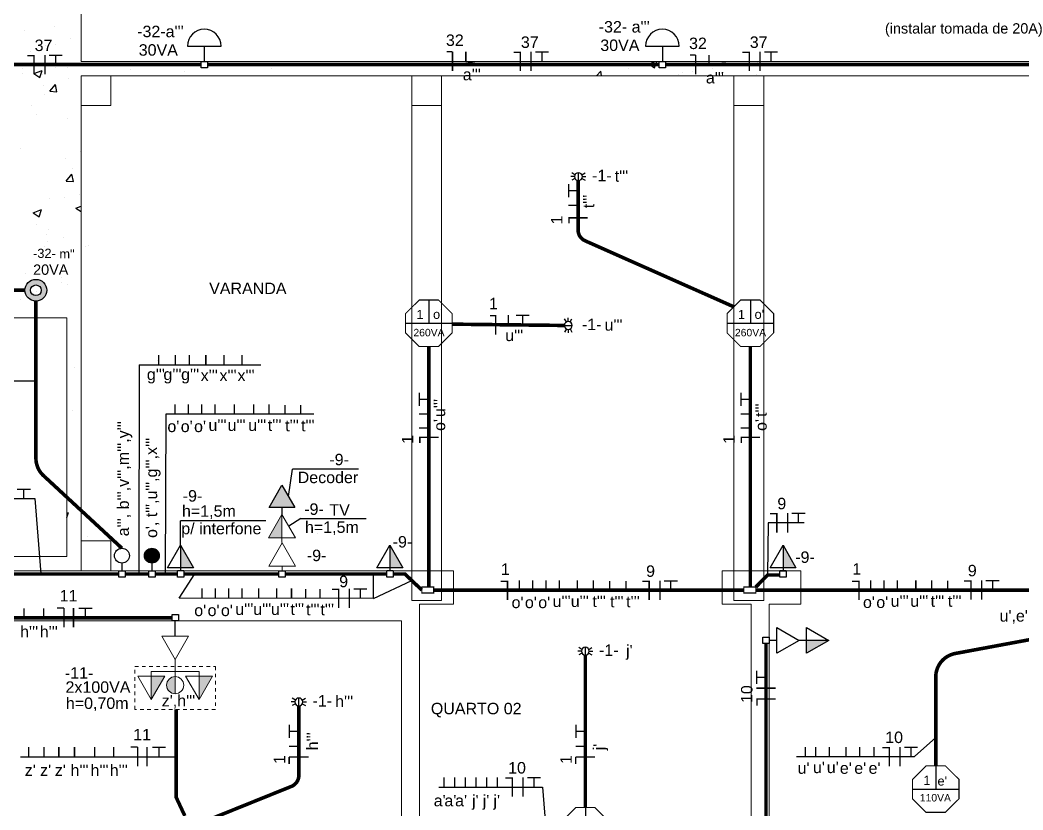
# Model space of a CAD drawing. Header units: millimetres. Extents: x 6597 to 20911, y -10306 to -132.
# Drawn here: x 12684 to 13524, y -5554 to -4892 of the extents above; entities that cross this region are included whole.
import ezdxf
from ezdxf.enums import TextEntityAlignment as Align

# ---------------------------------------------------------------- set-up
doc = ezdxf.new("R2010")
doc.units = ezdxf.units.MM
doc.header["$LTSCALE"] = 25
doc.header["$MEASUREMENT"] = 0
for name, pattern in [('CACHE', [0.24, 0.12, -0.12]), ('DASHDOT2', [12.7, 6.35, -3.175, 0, -3.175]), ('Dashed', [0.75, 0.5, -0.25])]:
    doc.linetypes.add(name, pattern=pattern)
for name, color, linetype in [('CIRCUITOS', 7, 'Continuous'), ('Iluminação1', 1, 'Continuous'), ('LUMINÁRIAS', 1, 'Continuous'), ('MAAI - ELÉTRICA', 3, 'Continuous'), ('MAAI - VEGETAÇÃO', 106, 'Continuous')]:
    doc.layers.add(name, color=color, linetype=linetype)
for name, color, linetype, lineweight in [('EL-Condutos', 5, 'Continuous', 30), ('MAAI - ALVENARIA', 7, 'Continuous', 0), ('P-SIMBOL', 1, 'Continuous', 30), ('TEXTO', 7, 'Continuous', 30), ('TOMADAS', 1, 'Continuous', 20)]:
    doc.layers.add(name, color=color, linetype=linetype, lineweight=lineweight)
doc.styles.add('Arial', font='arial.ttf')

# ---------------------------------------------------------------- blocks, each defined once
blk = doc.blocks.new('INT. INTERMEDIARIO')
h = blk.add_hatch(color=256)
h.dxf.hatch_style = 1
h.paths.add_polyline_path([(0, 5.5, 0.414214), (9, 14.5, 0.414214), (0, 23.5)])
for p, q in [((0, 5.5), (0, 23.5)), ((0, 0), (0, 5.5))]:
    blk.add_line(p, q)
blk.add_circle((0, 14.5), 9)
blk = doc.blocks.new('*U18')
h = blk.add_hatch(color=256)
h.dxf.hatch_style = 1
h.paths.add_polyline_path([(-4, 11.26), (-23.5, 0), (-4, 0)])
for q in [(0, 0), (-23.5, 0)]:
    blk.add_line((-4, 0), q)
blk.add_lwpolyline([(-23.5, 0), (-4, -11.26), (-4, 11.26)], close=True)
blk = doc.blocks.new('*U16')
blk.add_line((4, 0), (0, 0))
blk.add_lwpolyline([(23.5, 0), (4, 11.26), (4, -11.26)], close=True)
blk = doc.blocks.new('Arandela 32W')
at = {"layer": 'LUMINÁRIAS', "color": 1}
for p, q in [((18.1535, 14.125), (18.1535, -14.125)), ((0, -2.6515), (0, 2.6515)), ((0, 2.6515), (5.304, 2.6515)), ((5.304, 2.6515), (5.304, -2.6515)), ((18.1535, 0), (5.304, 0)), ((5.304, -2.6515), (0, -2.6515))]:
    blk.add_line(p, q, dxfattribs=at)
blk.add_arc((18.1535, 0), 14.125, 270, 90, dxfattribs=at)

msp = doc.modelspace()

# ---------------------------------------------------------------- hatches: boundary and pattern name
at = {"layer": 'P-SIMBOL'}
h = msp.add_hatch(color=256, dxfattribs=at)
h.dxf.hatch_style = 1
h.paths.add_polyline_path([(12688.44, -5118.23, 1), (12706.72, -5118.23, 1)])
h.paths.add_polyline_path([(12702.04, -5118.23, -1), (12693.12, -5118.23, -1)], flags=16)
at = {"layer": 'P-SIMBOL', "linetype": 'Continuous'}
for points in [[(12914.52, -5300.44), (12903.7, -5281.69), (12892.87, -5300.44)], [(12788.45, -5340.72), (12794.7, -5340.72), (12794.7, -5334.47), (12793.73, -5334.52), (12792.04, -5335.07), (12790.99, -5335.67), (12790.19, -5336.37), (12789.39, -5337.42), (12788.77, -5338.72), (12788.49, -5340.02), (12788.5, -5340.72)], [(12800.95, -5340.72), (12794.7, -5340.72), (12794.7, -5334.47), (12795.67, -5334.52), (12797.36, -5335.07), (12798.41, -5335.67), (12799.21, -5336.37), (12800.01, -5337.42), (12800.63, -5338.72), (12800.91, -5340.02), (12800.9, -5340.72)], [(12818.74, -5350.78), (12818.74, -5332.03), (12829.57, -5350.78)], [(12994.08, -5350.78), (12994.08, -5332.03), (13004.9, -5350.78)], [(13323.43, -5350.78), (13323.43, -5332.03), (13334.25, -5350.78)], [(12788.45, -5340.72), (12794.7, -5340.72), (12794.7, -5346.97), (12793.73, -5346.92), (12792.04, -5346.37), (12790.99, -5345.78), (12790.19, -5345.07), (12789.39, -5344.03), (12788.77, -5342.73), (12788.49, -5341.42), (12788.5, -5340.72)], [(12800.95, -5340.72), (12794.7, -5340.72), (12794.7, -5346.97), (12795.67, -5346.92), (12797.36, -5346.37), (12798.41, -5345.78), (12799.21, -5345.07), (12800.01, -5344.03), (12800.63, -5342.73), (12800.91, -5341.42), (12800.9, -5340.72)], [(13343.18, -5411.73), (13361.93, -5411.73), (13343.18, -5422.56)]]:
    msp.add_hatch(color=256, dxfattribs=at).paths.add_polyline_path(points)

# ---------------------------------------------------------------- linework, layer by layer
at = {"layer": 'CIRCUITOS'}
for p, q in [((12784, -5180.6), (12783.88, -5356.05)), ((12784, -5180.6), (12886.13, -5180.6)), ((12535.53, -5194.03), (12697.58, -5194.03)), ((12806.3, -5221.99), (12805.77, -5356.05)), ((12930.52, -5221.99), (12806.3, -5221.99)), ((12565.57, -5292.82), (12696.79, -5292.82)), ((12696.79, -5292.82), (12701.81, -5356.05)), ((12919.37, -5309.56), (12909.33, -5315.87)), ((12919.37, -5309.56), (12974.37, -5309.56)), ((12817.62, -5376.23), (12830.78, -5356.05)), ((12980.33, -5376.51), (12980.33, -5356.05)), ((12980.33, -5376.51), (13012.36, -5361.44)), ((12980.33, -5376.51), (12817.62, -5376.23)), ((13433.5, -5509.16), (13451.37, -5493.28)), ((12684.57, -5509.23), (12814.99, -5509.23)), ((13334.63, -5509.16), (13433.5, -5509.16)), ((13035.2, -5534.71), (13121.99, -5534.71)), ((13121.99, -5534.71), (13127.89, -5612.62))]:
    msp.add_line(p, q, dxfattribs=at)
at = {"layer": 'CIRCUITOS', "linetype": 'DASHDOT2'}
for p, q in [((12909.11, -5291.06), (12912.56, -5268.12)), ((12967.95, -5268.12), (12912.56, -5268.12)), ((12818.74, -5332.03), (12818.79, -5311.53)), ((12890.18, -5311.53), (12818.79, -5311.53)), ((13311, -5313.17), (13310.5, -5356.92)), ((13341.02, -5313.17), (13311, -5313.17))]:
    msp.add_line(p, q, dxfattribs=at)
at = {"layer": 'CIRCUITOS'}
for points, const_width in [([(12690.36, -4921.49), (12696.27, -4921.49)], 1.16), ([(12696.1, -4920.92), (12696.1, -4937.18)], 1.16), ([(12705.11, -4920.92), (12705.11, -4937.18)], 1.16), ([(12708.61, -4921.21), (12719.86, -4921.21)], 1.11), ([(12714.23, -4921.21), (12714.23, -4929.05)], 1.11), ([(13041.72, -4918.26), (13046.55, -4918.26)], 1.16), ([(13046.55, -4918.26), (13046.55, -4934.52)], 1.16), ([(13057.73, -4918.27), (13057.73, -4926.4)], 1.16), ([(13097.68, -4918.84), (13103.59, -4918.84)], 1.16), ([(13103.42, -4918.27), (13103.42, -4934.53)], 1.16), ([(13112.43, -4918.27), (13112.43, -4934.53)], 1.16), ([(13115.93, -4918.56), (13127.17, -4918.56)], 1.11), ([(13121.55, -4918.56), (13121.55, -4926.4)], 1.11), ([(13245.39, -4920.91), (13250.22, -4920.91)], 1.16), ([(13250.22, -4920.91), (13250.22, -4937.17)], 1.16), ([(13261.4, -4920.92), (13261.4, -4929.05)], 1.16), ([(13289.42, -4918.84), (13295.33, -4918.84)], 1.16), ([(13295.17, -4918.27), (13295.17, -4934.53)], 1.16), ([(13304.17, -4918.27), (13304.17, -4934.53)], 1.16), ([(13307.67, -4918.56), (13318.92, -4918.56)], 1.11), ([(13313.29, -4918.56), (13313.29, -4926.4)], 1.11), ([(13143.89, -5040.36), (13143.89, -5029.12)], 1.11), ([(13143.89, -5034.74), (13151.73, -5034.74)], 1.11), ([(13143.6, -5046.93), (13151.74, -5046.93)], 1.16), ([(13143.6, -5057.49), (13159.86, -5057.49)], 1.16), ([(13143.6, -5057.49), (13159.86, -5057.49)], 1.16), ([(13144.17, -5062.15), (13144.17, -5057.32)], 1.16), ([(13078.02, -5139.61), (13082.85, -5139.61)], 1.16), ([(13082.68, -5139.03), (13082.68, -5155.3)], 1.16), ([(13082.68, -5139.03), (13082.68, -5155.3)], 1.16), ([(13093.24, -5139.04), (13093.24, -5147.17)], 1.16), ([(13099.81, -5139.32), (13111.05, -5139.32)], 1.11), ([(13105.43, -5139.32), (13105.43, -5147.16)], 1.11), ([(12800.51, -5172.46), (12800.51, -5180.6)], 1.16), ([(12814.36, -5172.46), (12814.36, -5180.6)], 1.16), ([(12826.09, -5172.46), (12826.09, -5180.6)], 1.16), ([(12839.94, -5172.46), (12839.94, -5180.6)], 1.16), ([(12855.13, -5172.46), (12855.13, -5180.6)], 1.16), ([(12870.13, -5172.46), (12870.13, -5180.6)], 1.16), ([(13018.91, -5215.35), (13018.91, -5204.11)], 1.11), ([(13288.23, -5215.35), (13288.23, -5204.11)], 1.11), ([(12814.19, -5213.83), (12814.19, -5221.96)], 1.16), ([(12825.37, -5213.84), (12825.37, -5221.97)], 1.16), ([(12836.54, -5213.85), (12836.54, -5221.98)], 1.16), ([(12847.71, -5213.86), (12847.71, -5221.99)], 1.16), ([(12863.75, -5213.86), (12863.75, -5221.99)], 1.16), ([(12880.03, -5213.86), (12880.03, -5221.99)], 1.16), ([(12892.73, -5213.86), (12892.73, -5221.99)], 1.16), ([(12906.15, -5214.42), (12906.15, -5222.26)], 1.11), ([(12919.4, -5214.42), (12919.4, -5222.26)], 1.11), ([(13018.91, -5209.73), (13026.75, -5209.73)], 1.11), ([(13288.23, -5209.73), (13296.07, -5209.73)], 1.11), ([(13018.63, -5221.92), (13026.76, -5221.92)], 1.16), ([(13287.95, -5221.92), (13296.08, -5221.92)], 1.16), ([(13018.63, -5233.61), (13026.76, -5233.61)], 1.16), ([(13287.95, -5233.61), (13296.08, -5233.61)], 1.16), ([(13018.62, -5241.47), (13034.88, -5241.47)], 1.16), ([(13018.62, -5241.47), (13034.88, -5241.47)], 1.16), ([(13019.19, -5246.13), (13019.19, -5241.3)], 1.16), ([(13287.94, -5241.47), (13304.2, -5241.47)], 1.16), ([(13287.94, -5241.47), (13304.2, -5241.47)], 1.16), ([(13288.51, -5246.13), (13288.51, -5241.3)], 1.16), ([(12681.83, -5284.98), (12693.07, -5284.98)], 1.11), ([(12687.45, -5284.98), (12687.45, -5292.82)], 1.11), ([(13312.52, -5305.61), (13318.43, -5305.61)], 1.16), ([(13318.26, -5305.03), (13318.26, -5321.3)], 1.16), ([(13327.27, -5305.03), (13327.27, -5321.3)], 1.16), ([(13330.77, -5305.33), (13342.02, -5305.33)], 1.11), ([(13336.39, -5305.33), (13336.39, -5313.17)], 1.11), ([(12836.7, -5368.08), (12836.7, -5376.21)], 1.16), ([(12847.87, -5368.09), (12847.87, -5376.22)], 1.16), ([(12859.04, -5368.1), (12859.04, -5376.23)], 1.16), ([(12870.21, -5368.1), (12870.21, -5376.23)], 1.16), ([(12884.29, -5368.1), (12884.29, -5376.23)], 1.16), ([(12899.15, -5368.1), (12899.15, -5376.23)], 1.16), ([(12911.67, -5368.1), (12911.67, -5376.23)], 1.16), ([(12923.57, -5368.67), (12923.57, -5376.51)], 1.11), ([(12935.65, -5368.67), (12935.65, -5376.51)], 1.11), ([(12951.23, -5368.38), (12951.23, -5384.64)], 1.16), ([(12960.23, -5368.38), (12960.23, -5384.64)], 1.16), ([(12963.74, -5368.67), (12974.98, -5368.67)], 1.11), ([(12969.36, -5368.67), (12969.36, -5376.51)], 1.11), ([(13086.87, -5362.28), (13092.78, -5362.28)], 1.16), ([(13092.61, -5361.68), (13092.61, -5377.95)], 1.16), ([(13102.51, -5361.41), (13102.51, -5369.54)], 1.16), ([(13113.68, -5361.42), (13113.68, -5369.55)], 1.16), ([(13124.85, -5361.42), (13124.85, -5369.55)], 1.16), ([(13136.03, -5361.43), (13136.03, -5369.56)], 1.16), ([(13151.24, -5361.43), (13151.24, -5369.56)], 1.16), ([(13164.55, -5361.43), (13164.55, -5369.56)], 1.16), ([(13178.24, -5362), (13178.24, -5369.84)], 1.11), ([(13191.76, -5362), (13191.76, -5369.84)], 1.11), ([(13205.56, -5362.28), (13211.47, -5362.28)], 1.16), ([(13211.31, -5361.71), (13211.31, -5377.97)], 1.16), ([(13220.31, -5361.71), (13220.31, -5377.97)], 1.16), ([(13223.81, -5362), (13235.06, -5362)], 1.11), ([(13229.44, -5362), (13229.44, -5369.84)], 1.11), ([(13381.22, -5362.28), (13387.13, -5362.28)], 1.16), ([(13386.96, -5361.54), (13386.96, -5377.81)], 1.16), ([(13396.86, -5361.27), (13396.86, -5369.4)], 1.16), ([(13408.03, -5361.27), (13408.03, -5369.41)], 1.16), ([(13419.2, -5361.28), (13419.2, -5369.41)], 1.16), ([(13434.67, -5361.28), (13434.67, -5369.41)], 1.16), ([(13447.92, -5361.28), (13447.92, -5369.41)], 1.16), ([(13461.26, -5361.57), (13461.26, -5369.41)], 1.11), ([(13475.06, -5361.85), (13480.97, -5361.85)], 1.16), ([(13480.8, -5361.27), (13480.8, -5377.54)], 1.16), ([(13489.81, -5361.27), (13489.81, -5377.54)], 1.16), ([(13493.31, -5361.57), (13504.55, -5361.57)], 1.11), ([(13498.93, -5361.57), (13498.93, -5369.41)], 1.11), ([(12945.48, -5368.95), (12951.4, -5368.95)], 1.16), ([(12687.65, -5384.94), (12687.65, -5393.07)], 1.16), ([(12704.14, -5384.94), (12704.14, -5393.07)], 1.16), ([(12715.29, -5384.62), (12721.2, -5384.62)], 1.16), ([(12721.2, -5384.62), (12721.2, -5400.88)], 1.16), ([(12729.06, -5384.62), (12729.06, -5400.88)], 1.16), ([(12733.49, -5384.91), (12744.74, -5384.91)], 1.11), ([(12739.11, -5384.91), (12739.11, -5392.75)], 1.11), ([(13301.36, -5448.27), (13301.36, -5437.02)], 1.11), ([(13301.36, -5442.64), (13309.2, -5442.64)], 1.11), ([(13301.07, -5451.77), (13317.34, -5451.77)], 1.16), ([(13301.07, -5460.77), (13317.34, -5460.77)], 1.16), ([(13301.65, -5466.52), (13301.65, -5460.61)], 1.16), ([(12910.01, -5493.62), (12910.01, -5482.37)], 1.11), ([(13150.02, -5493.62), (13150.02, -5482.37)], 1.11), ([(12910.01, -5488), (12917.85, -5488)], 1.11), ([(13150.02, -5488), (13157.86, -5488)], 1.11), ([(12691.56, -5501.1), (12691.56, -5509.23)], 1.16), ([(12704.38, -5501.1), (12704.38, -5509.23)], 1.16), ([(12716.78, -5501.1), (12716.78, -5509.23)], 1.16), ([(12729.93, -5501.1), (12729.93, -5509.23)], 1.16), ([(12746.69, -5501.1), (12746.69, -5509.23)], 1.16), ([(12762.76, -5501.1), (12762.76, -5509.23)], 1.16), ([(12776.83, -5501.1), (12782.74, -5501.1)], 1.16), ([(12782.74, -5501.1), (12782.74, -5517.36)], 1.16), ([(12790.61, -5501.1), (12790.61, -5517.36)], 1.16), ([(12795.04, -5501.39), (12806.28, -5501.39)], 1.11), ([(12800.66, -5501.39), (12800.66, -5509.23)], 1.11), ([(12909.72, -5500.54), (12917.85, -5500.54)], 1.16), ([(13149.72, -5500.54), (13157.86, -5500.54)], 1.16), ([(13342.02, -5501.03), (13342.02, -5509.16)], 1.16), ([(13350.86, -5501.03), (13350.86, -5509.16)], 1.16), ([(13362.2, -5501.03), (13362.2, -5509.16)], 1.16), ([(13376.24, -5501.03), (13376.24, -5509.16)], 1.16), ([(13387.57, -5501.03), (13387.57, -5509.16)], 1.16), ([(13399.54, -5501.03), (13399.54, -5509.16)], 1.16), ([(13406.74, -5501.6), (13412.65, -5501.6)], 1.16), ([(13412.48, -5501.03), (13412.48, -5517.29)], 1.16), ([(13421.48, -5501.03), (13421.48, -5517.29)], 1.16), ([(13424.99, -5501.32), (13436.23, -5501.32)], 1.11), ([(13430.61, -5501.32), (13430.61, -5509.16)], 1.11), ([(12909.72, -5509.5), (12925.98, -5509.5)], 1.16), ([(12909.72, -5515.41), (12909.72, -5509.5)], 1.16), ([(13149.72, -5509.5), (13165.99, -5509.5)], 1.16), ([(13149.72, -5515.41), (13149.72, -5509.5)], 1.16), ([(13039.4, -5526.57), (13039.4, -5534.7)], 1.16), ([(13048.35, -5526.57), (13048.35, -5534.7)], 1.16), ([(13057.31, -5526.57), (13057.31, -5534.71)], 1.16), ([(13066.26, -5526.58), (13066.26, -5534.71)], 1.16), ([(13075.22, -5526.58), (13075.22, -5534.71)], 1.16), ([(13084.17, -5526.58), (13084.17, -5534.71)], 1.16), ([(13090.86, -5527.15), (13096.78, -5527.15)], 1.16), ([(13096.61, -5526.57), (13096.61, -5542.84)], 1.16), ([(13105.61, -5526.57), (13105.61, -5542.84)], 1.16), ([(13109.11, -5526.87), (13120.36, -5526.87)], 1.11), ([(13114.74, -5526.87), (13114.74, -5534.71)], 1.11)]:
    msp.add_lwpolyline(points, dxfattribs=dict(at, const_width=const_width))
at = {"layer": 'EL-Condutos', "linetype": 'Dashed', "const_width": 3}
for points in [[(12545.5, -4929.05), (12835.96, -4929.05)], [(12688.44, -5118.23), (12488.93, -5118.23)]]:
    msp.add_lwpolyline(points, dxfattribs=at)
at = {"layer": 'EL-Condutos', "const_width": 3}
for points in [[(12841.26, -4929.05), (13219.71, -4929.05)], [(13225.01, -4929.05), (13603.46, -4929.05)], [(13046.25, -5146.63), (13140.23, -5147.72)], [(13026.75, -5165.4), (13026.75, -5367.05)], [(13296.07, -5367.05), (13296.07, -5165.4)], [(12766.96, -5356.05), (12602.26, -5356.05)], [(12772.26, -5356.05), (12792.05, -5356.05)], [(12797.36, -5356.05), (12816.09, -5356.05)], [(12821.4, -5356.05), (12901.2, -5356.05)], [(12906.51, -5356.05), (12991.42, -5356.05)], [(12996.73, -5356.05), (13006.7, -5356.05), (13020.86, -5369.55)], [(13300.61, -5367.05), (13310.5, -5356.92), (13320.78, -5356.92)], [(13578.36, -5358.7), (13570.14, -5369.55), (13300.61, -5369.55)], [(13030.86, -5369.55), (13290.61, -5369.55)], [(12566.48, -5392.75), (12811.6, -5392.75)], [(13309.2, -5414.39), (13309.2, -5548.71)], [(13157.86, -5424.09), (13157.86, -5551.9)], [(12814.99, -5469.54), (12814.99, -5543.11), (12822.36, -5558.9)], [(13309.2, -5548.71), (13309.2, -5688.75)]]:
    msp.add_lwpolyline(points, dxfattribs=at)
for points in [[(13151.74, -5026.22), (13151.74, -5067.64, 0.296471), (13157.68, -5076.77), (13282.28, -5132.11)], [(13451.37, -5516.9), (13451.37, -5442.38, -0.361354), (13467.72, -5422.71), (13534.65, -5410.27)], [(12836.15, -5564.61), (12911.6, -5534.14, 0.305765), (12917.85, -5524.86), (12917.85, -5466.59)]]:
    msp.add_lwpolyline(points, format="xyb", dxfattribs=at)
at = {"layer": 'EL-Condutos', "linetype": 'Dashed', "const_width": 3}
msp.add_lwpolyline([(12697.58, -5127.37), (12697.58, -5259.02, 0.223497), (12704.83, -5274.43), (12769.61, -5334.47)], format="xyb", dxfattribs=at)
at = {"layer": 'Iluminação1'}
for p, q in [((13026.75, -5126.4), (13026.75, -5145.9)), ((13296.07, -5126.4), (13296.07, -5145.9)), ((13007.25, -5145.9), (13046.25, -5145.9)), ((13276.57, -5145.9), (13315.57, -5145.9)), ((13451.37, -5516.9), (13451.37, -5536.4)), ((13431.87, -5536.4), (13470.87, -5536.4)), ((13157.86, -5551.9), (13157.86, -5571.4))]:
    msp.add_line(p, q, dxfattribs=at)
at = {"layer": 'Iluminação1', "const_width": 0.91}
for points in [[(13018.67, -5126.4), (13007.25, -5137.82), (13007.25, -5153.98), (13018.67, -5165.4), (13034.83, -5165.4), (13046.25, -5153.98), (13046.25, -5137.82), (13034.83, -5126.4)], [(13287.99, -5126.4), (13276.57, -5137.82), (13276.57, -5153.98), (13287.99, -5165.4), (13304.15, -5165.4), (13315.57, -5153.98), (13315.57, -5137.82), (13304.15, -5126.4)], [(13443.29, -5516.9), (13431.87, -5528.32), (13431.87, -5544.48), (13443.29, -5555.9), (13459.45, -5555.9), (13470.87, -5544.48), (13470.87, -5528.32), (13459.45, -5516.9)], [(13149.78, -5551.9), (13138.36, -5563.32), (13138.36, -5579.48), (13149.78, -5590.9), (13165.93, -5590.9), (13177.36, -5579.48), (13177.36, -5563.32), (13165.93, -5551.9)]]:
    msp.add_lwpolyline(points, close=True, dxfattribs=at)
at = {"layer": 'MAAI - ALVENARIA'}
for p, q in [((12735.36, -4822.4), (12735.36, -4926.4)), ((12735.36, -4926.4), (14357.86, -4926.4)), ((13269.05, -4926.4), (13269.05, -4926.4)), ((13269.05, -4926.4), (13275.03, -4926.93)), ((13275.03, -4926.93), (13274.93, -4926.4)), ((13287.39, -4930.01), (13287.39, -4930.01)), ((13302.14, -4927.29), (13302.14, -4927.29)), ((12735.36, -4938.4), (12735.36, -5353.4)), ((12735.36, -4938.4), (12735.36, -4963.4)), ((13264.26, -4932.28), (13264.26, -4932.28)), ((13307.36, -4938.4), (13282.36, -4938.4)), ((13301.16, -4936.95), (13301.16, -4936.95)), ((12463.86, -5141.4), (12723.36, -5141.4)), ((12723.36, -5141.4), (12723.36, -5341.4)), ((12933.81, -5322.35), (12933.73, -5322.35)), ((12933.81, -5322.35), (12933.81, -5322.35)), ((12933.81, -5322.35), (12933.81, -5322.35)), ((12933.81, -5322.35), (12933.81, -5322.35)), ((12933.81, -5322.35), (12933.81, -5322.35)), ((12723.36, -5341.4), (12463.86, -5341.4)), ((12735.36, -5353.4), (12463.86, -5353.4)), ((13047.36, -5353.4), (12760.36, -5353.4)), ((12769.61, -5353.4), (12769.61, -5353.4)), ((12769.61, -5353.4), (12769.61, -5353.4)), ((12794.71, -5353.4), (12794.71, -5353.4)), ((12794.71, -5353.4), (12794.71, -5353.4)), ((13018.86, -5353.4), (13018.86, -5353.4)), ((13047.36, -5381.4), (13047.36, -5353.4)), ((13338.36, -5353.4), (13272.36, -5353.4)), ((13272.36, -5353.4), (13272.36, -5381.4)), ((13338.36, -5381.4), (13338.36, -5353.4)), ((13018.86, -5761.4), (13018.86, -5381.4)), ((13018.86, -5381.4), (13047.36, -5381.4)), ((13272.36, -5381.4), (13296.86, -5381.4)), ((13296.86, -5381.4), (13296.86, -6001.4)), ((13311.86, -6001.4), (13311.86, -5381.4)), ((13311.86, -5381.4), (13338.36, -5381.4)), ((12478.86, -5395.4), (13003.86, -5395.4)), ((13003.86, -5395.4), (13003.86, -5779.4)), ((13296.86, -5633.4), (13296.86, -5406.4))]:
    msp.add_line(p, q, dxfattribs=at)
at = {"layer": 'MAAI - ALVENARIA', "ltscale": 0.025}
for p, q in [((13575.36, -4938.4), (12735.36, -4938.4)), ((13012.36, -4938.4), (13012.36, -5378.4)), ((13037.36, -5378.4), (13037.36, -4938.4)), ((13282.36, -4938.4), (13282.36, -5378.4)), ((13307.36, -5378.4), (13307.36, -4938.4)), ((13012.36, -5378.4), (13037.36, -5378.4)), ((13282.36, -5378.4), (13307.36, -5378.4))]:
    msp.add_line(p, q, dxfattribs=at)
at = {"layer": 'MAAI - ALVENARIA'}
for points in [[(12760.36, -4963.4), (12760.36, -4938.4), (12735.36, -4938.4), (12735.36, -4963.4)], [(13037.36, -4963.4), (13037.36, -4938.4), (13012.36, -4938.4), (13012.36, -4963.4)], [(13307.36, -4963.4), (13307.36, -4938.4), (13282.36, -4938.4), (13282.36, -4963.4)], [(12760.36, -5353.4), (12760.36, -5328.4), (12735.36, -5328.4), (12735.36, -5353.4)], [(13307.36, -5378.4), (13307.36, -5353.4), (13282.36, -5353.4), (13282.36, -5378.4)]]:
    msp.add_lwpolyline(points, close=True, dxfattribs=at)
at = {"layer": 'MAAI - ELÉTRICA'}
for p, q in [((13152.05, -5026.23), (13152.05, -5019.67)), ((13152.05, -5026.23), (13152.05, -5019.67)), ((13140.23, -5147.72), (13146.8, -5147.72)), ((13140.23, -5147.72), (13146.8, -5147.72)), ((13157.86, -5424.09), (13157.86, -5417.53)), ((13157.86, -5424.09), (13157.86, -5417.53)), ((12917.85, -5466.59), (12917.85, -5460.03)), ((12917.85, -5466.59), (12917.85, -5460.03))]:
    msp.add_line(p, q, dxfattribs=at)
for points in [[(13148.76, -5022.95), (13145.72, -5022.95)], [(13149.15, -5021.4), (13146.51, -5019.88)], [(13154.94, -5021.4), (13157.58, -5019.88)], [(13155.33, -5022.95), (13158.37, -5022.95)], [(13149.15, -5024.5), (13146.51, -5026.02)], [(13154.94, -5024.5), (13157.58, -5026.02)], [(13143.52, -5144.43), (13143.52, -5141.39)], [(13141.96, -5144.82), (13140.44, -5142.19)], [(13145.07, -5144.82), (13146.59, -5142.19)], [(13141.96, -5150.61), (13140.44, -5153.25)], [(13143.52, -5151), (13143.52, -5154.04)], [(13145.07, -5150.61), (13146.59, -5153.25)], [(13154.96, -5419.26), (13152.33, -5417.74)], [(13160.75, -5419.26), (13163.39, -5417.74)], [(13154.57, -5420.81), (13151.53, -5420.81)], [(13154.96, -5422.36), (13152.33, -5423.88)], [(13160.75, -5422.36), (13163.39, -5423.88)], [(13161.14, -5420.81), (13164.19, -5420.81)], [(12914.96, -5461.76), (12912.32, -5460.24)], [(12920.75, -5461.76), (12923.39, -5460.24)], [(12914.57, -5463.31), (12911.53, -5463.31)], [(12914.96, -5464.86), (12912.32, -5466.38)], [(12920.75, -5464.86), (12923.39, -5466.38)], [(12921.14, -5463.31), (12924.18, -5463.31)]]:
    msp.add_lwpolyline(points, dxfattribs=at)
for centre, start, end in [((13152.05, -5022.95), 90, 270), ((13152.05, -5022.95), 270, 90), ((13143.52, -5147.72), 0, 180), ((13143.52, -5147.72), 180, 0), ((13157.86, -5420.81), 90, 270), ((13157.86, -5420.81), 270, 90), ((12917.85, -5463.31), 90, 270), ((12917.85, -5463.31), 270, 90)]:
    msp.add_arc(centre, 3.28, start, end, dxfattribs=at)
at = {"layer": 'MAAI - VEGETAÇÃO', "linetype": 'Continuous', "transparency": 33554559}
for p, q in [((12712.87, -4896.94), (12712.87, -4896.94)), ((12712.87, -4896.94), (12712.87, -4896.94)), ((12687.84, -4900.23), (12687.84, -4900.23)), ((12705.25, -4913.15), (12705.25, -4913.15)), ((12713.96, -4912.14), (12713.96, -4912.14)), ((12726.37, -4907.5), (12726.37, -4907.5)), ((12692.83, -4917.79), (12692.83, -4917.79)), ((12713.92, -4931.22), (12713.92, -4931.22)), ((12724.44, -4931.39), (12724.44, -4931.39)), ((12735.04, -4925.57), (12735.04, -4925.57)), ((12788.42, -4927.83), (12788.42, -4927.83)), ((12841.8, -4930.08), (12841.8, -4930.08)), ((13057.73, -4926.4), (13065.24, -4927.56)), ((13093.29, -4929.45), (13093.29, -4929.45)), ((13141.01, -4930.18), (13141.01, -4930.18)), ((13210.93, -4928.35), (13216.02, -4926.4)), ((13210.93, -4928.35), (13215.9, -4931.71)), ((13215.9, -4931.71), (13217.69, -4926.4)), ((12685.97, -4932.1), (12685.97, -4932.1)), ((12686.57, -4936.38), (12686.57, -4936.38)), ((12695.77, -4936.58), (12702.77, -4933.89)), ((12695.77, -4936.58), (12700.74, -4939.94)), ((12700.74, -4939.94), (12702.77, -4933.89)), ((12703.32, -4937.04), (12703.32, -4937.04)), ((12777.1, -4933.29), (12777.1, -4933.29)), ((12821.82, -4934.49), (12821.82, -4934.49)), ((12895.19, -4932.34), (12895.19, -4932.34)), ((13167.24, -4938.4), (13170.87, -4934.61)), ((13171.3, -4938.4), (13170.86, -4934.62)), ((13194.4, -4932.44), (13194.4, -4932.44)), ((13236.04, -4937.05), (13236.04, -4937.05)), ((13239.23, -4935.57), (13239.23, -4935.57)), ((13247.78, -4934.69), (13247.78, -4934.69)), ((12704.03, -4946.44), (12704.03, -4946.44)), ((12709.12, -4951.42), (12713.94, -4945.68)), ((12709.12, -4951.42), (12713.94, -4945.68)), ((12715.09, -4951.95), (12713.94, -4945.68)), ((12715.09, -4951.95), (12713.94, -4945.68)), ((12725.16, -4940.79), (12725.16, -4940.79)), ((12705.18, -4954.51), (12705.18, -4954.51)), ((12705.18, -4954.51), (12705.18, -4954.51)), ((12709.12, -4951.42), (12715.09, -4951.94)), ((12709.12, -4951.42), (12715.09, -4951.94)), ((12694.06, -4962.97), (12694.06, -4962.97)), ((12694.06, -4962.97), (12694.06, -4962.97)), ((12698.13, -4970.83), (12698.13, -4970.83)), ((12698.13, -4970.83), (12698.13, -4970.83)), ((12723.94, -4974.08), (12723.94, -4974.08)), ((12723.94, -4974.08), (12723.94, -4974.08)), ((12685.06, -4999.52), (12685.06, -4999.52)), ((12685.06, -4999.52), (12685.06, -4999.52)), ((12734.98, -5001.96), (12734.98, -5001.96)), ((12734.98, -5001.96), (12734.98, -5001.96)), ((12722.72, -5007.37), (12722.72, -5007.37)), ((12722.72, -5007.37), (12722.72, -5007.37)), ((12722.99, -5026.64), (12727.81, -5020.9)), ((12722.99, -5026.64), (12727.81, -5020.9)), ((12728.97, -5027.16), (12727.81, -5020.9)), ((12728.97, -5027.16), (12727.81, -5020.9)), ((12727.97, -5016.33), (12727.97, -5016.33)), ((12727.97, -5016.33), (12727.97, -5016.33)), ((12722.99, -5026.64), (12728.97, -5027.16)), ((12722.99, -5026.64), (12728.97, -5027.16)), ((12733.71, -5038.11), (12733.71, -5038.11)), ((12733.71, -5038.11), (12733.71, -5038.11)), ((12708.67, -5041.4), (12708.67, -5041.4)), ((12708.67, -5041.4), (12708.67, -5041.4)), ((12721.51, -5040.66), (12721.51, -5040.66)), ((12721.51, -5040.66), (12721.51, -5040.66)), ((12731.13, -5049.36), (12735.36, -5047.73)), ((12731.13, -5049.36), (12735.36, -5047.73)), ((12695.25, -5053.23), (12702.25, -5050.54)), ((12695.25, -5053.23), (12702.25, -5050.54)), ((12695.25, -5053.23), (12700.22, -5056.59)), ((12695.25, -5053.23), (12700.22, -5056.59)), ((12700.22, -5056.59), (12702.25, -5050.54)), ((12700.22, -5056.59), (12702.25, -5050.54)), ((12731.13, -5049.36), (12735.36, -5052.21)), ((12731.13, -5049.36), (12735.36, -5052.21)), ((12698.14, -5063.05), (12698.14, -5063.05)), ((12698.14, -5063.05), (12698.14, -5063.05)), ((12706.31, -5071.88), (12706.31, -5071.88)), ((12706.31, -5071.88), (12706.31, -5071.88)), ((12708.07, -5067.16), (12708.07, -5067.16)), ((12708.07, -5067.16), (12708.07, -5067.16)), ((12720.29, -5073.95), (12720.29, -5073.95)), ((12720.29, -5073.95), (12720.29, -5073.95)), ((12704.89, -5081.14), (12704.89, -5081.14)), ((12704.89, -5081.14), (12704.89, -5081.14)), ((12707.4, -5077.55), (12707.4, -5077.55)), ((12707.4, -5077.55), (12707.4, -5077.55)), ((12738.93, -5081.54), (12738.93, -5081.54)), ((12738.93, -5081.54), (12738.93, -5081.54)), ((12741.83, -5080.87), (12741.83, -5080.87)), ((12703.96, -5085.86), (12703.96, -5085.86)), ((12688.78, -5103.76), (12688.78, -5103.76)), ((12688.78, -5103.76), (12688.78, -5103.76)), ((12714.26, -5101.1), (12714.26, -5101.1)), ((12719.08, -5107.24), (12719.08, -5107.24)), ((12719.08, -5107.24), (12719.08, -5107.24)), ((12718.97, -5112), (12718.97, -5112)), ((12718.97, -5112), (12718.97, -5112)), ((12724.19, -5113.22), (12724.19, -5113.22)), ((12724.19, -5113.22), (12724.19, -5113.22)), ((12688.6, -5118.26), (12688.6, -5118.26)), ((12688.6, -5118.26), (12688.6, -5118.26)), ((12697.95, -5118.94), (12697.95, -5118.94)), ((12684.76, -5126.15), (12684.76, -5126.15)), ((12684.76, -5126.15), (12684.76, -5126.15)), ((12729.51, -5182.57), (12729.51, -5182.57)), ((12799.05, -5176.84), (12799.05, -5176.84)), ((12807.65, -5180.53), (12807.65, -5180.53)), ((12728.23, -5218.72), (12728.23, -5218.72)), ((12723.7, -5235.87), (12723.7, -5235.87)), ((12723.36, -5305.04), (12724.83, -5304.48)), ((12723.36, -5308.85), (12724.83, -5304.48)), ((12740.81, -5324.55), (12740.81, -5324.55))]:
    msp.add_line(p, q, dxfattribs=at)
at = {"layer": 'P-SIMBOL'}
for p, q in [((12892.87, -5300.44), (12903.7, -5281.69)), ((12903.7, -5281.69), (12914.52, -5300.44)), ((12914.52, -5300.44), (12892.87, -5300.44)), ((12903.7, -5300.44), (12903.7, -5306.12)), ((12807.92, -5350.78), (12818.74, -5332.03)), ((12818.74, -5332.03), (12818.74, -5350.78)), ((12818.74, -5332.03), (12829.57, -5350.78)), ((12983.25, -5350.78), (12994.08, -5332.03)), ((12994.08, -5332.03), (12994.08, -5350.78)), ((12994.08, -5332.03), (13004.9, -5350.78)), ((13312.6, -5350.78), (13323.43, -5332.03)), ((13323.43, -5332.03), (13323.43, -5350.78)), ((13323.43, -5332.03), (13334.25, -5350.78)), ((12788.45, -5340.72), (12800.95, -5340.72)), ((12769.61, -5346.97), (12769.61, -5353.4)), ((12794.7, -5346.97), (12794.7, -5353.4)), ((12829.57, -5350.78), (12807.92, -5350.78)), ((12818.74, -5350.78), (12818.74, -5353.4)), ((13004.9, -5350.78), (12983.25, -5350.78)), ((12994.08, -5350.78), (12994.08, -5353.4)), ((13334.25, -5350.78), (13312.6, -5350.78)), ((13323.43, -5350.78), (13323.43, -5353.4)), ((12766.96, -5353.4), (12772.26, -5353.4)), ((12766.96, -5358.7), (12766.96, -5353.4)), ((12772.26, -5358.7), (12766.96, -5358.7)), ((12772.26, -5353.4), (12772.26, -5358.7)), ((12792.05, -5353.4), (12797.36, -5353.4)), ((12792.05, -5358.7), (12792.05, -5353.4)), ((12797.36, -5358.7), (12792.05, -5358.7)), ((12797.36, -5353.4), (12797.36, -5358.7)), ((12816.09, -5358.7), (12816.09, -5353.4)), ((12821.4, -5353.4), (12816.09, -5353.4)), ((12821.4, -5358.7), (12816.09, -5358.7)), ((12821.4, -5353.4), (12821.4, -5358.7)), ((12901.2, -5353.4), (12906.51, -5353.4)), ((12901.2, -5358.7), (12901.2, -5353.4)), ((12906.51, -5358.7), (12901.2, -5358.7)), ((12906.51, -5353.4), (12906.51, -5358.7)), ((12991.42, -5358.7), (12991.42, -5353.4)), ((12996.73, -5353.4), (12991.42, -5353.4)), ((12996.73, -5358.7), (12991.42, -5358.7)), ((12996.73, -5353.4), (12996.73, -5358.7)), ((13320.78, -5353.4), (13326.08, -5353.4)), ((13320.78, -5358.7), (13320.78, -5353.4)), ((13326.08, -5353.4), (13320.78, -5353.4)), ((13326.08, -5358.7), (13320.78, -5358.7)), ((13326.08, -5353.4), (13326.08, -5358.7)), ((12811.6, -5390.1), (12816.9, -5390.1)), ((12811.6, -5395.4), (12811.6, -5390.1)), ((12816.9, -5390.1), (12816.9, -5395.4)), ((12816.9, -5395.4), (12811.6, -5395.4)), ((12814.25, -5408.2), (12814.25, -5395.4)), ((13318.24, -5400.91), (13336.99, -5411.73)), ((13318.24, -5422.56), (13318.24, -5400.91)), ((13343.18, -5422.56), (13343.18, -5400.91)), ((13343.18, -5400.91), (13361.93, -5411.73)), ((13306.55, -5414.39), (13306.55, -5409.08)), ((13306.55, -5409.08), (13311.86, -5409.08)), ((13311.86, -5409.08), (13311.86, -5414.39)), ((13311.86, -5414.39), (13306.55, -5414.39)), ((13318.24, -5411.73), (13311.86, -5411.73)), ((13336.99, -5411.73), (13318.24, -5422.56)), ((13349.79, -5411.73), (13336.99, -5411.73)), ((13361.93, -5411.73), (13343.18, -5411.73)), ((13361.93, -5411.73), (13343.18, -5422.56)), ((13361.93, -5411.73), (13343.18, -5422.56))]:
    msp.add_line(p, q, dxfattribs=at)
at = {"layer": 'P-SIMBOL', "const_width": 1}
for points in [[(13020.86, -5372.05), (13030.86, -5372.05), (13030.86, -5367.05), (13020.86, -5367.05)], [(13290.61, -5372.05), (13300.61, -5372.05), (13300.61, -5367.05), (13290.61, -5367.05)]]:
    msp.add_lwpolyline(points, close=True, dxfattribs=at)
at = {"layer": 'P-SIMBOL'}
for centre, radius in [((12697.58, -5118.23), 9.14), ((12697.58, -5118.23), 9.14), ((12697.58, -5118.23), 4.46), ((12769.61, -5340.72), 6.25), ((12794.7, -5340.72), 6.25)]:
    msp.add_circle(centre, radius, dxfattribs=at)
at = {"layer": 'TOMADAS'}
for p, q in [((12814.25, -5427.7), (12814.25, -5437.7)), ((12814.25, -5437.7), (12794.25, -5437.7)), ((12814.25, -5437.7), (12834.25, -5437.7))]:
    msp.add_line(p, q, dxfattribs=at)
at = {"layer": 'TOMADAS', "linetype": 'CACHE'}
msp.add_lwpolyline([(12847.9, -5433.68), (12847.9, -5469.54), (12780.48, -5469.54), (12780.48, -5433.68)], close=True, dxfattribs=at)

# ---------------------------------------------------------------- block references
at = {"layer": 'Iluminação1', "rotation": 89.9999999999999}
for p in [(12838.61, -4931.7), (13222.36, -4931.7)]:
    msp.add_blockref('Arandela 32W', p, dxfattribs=at)
at = {"layer": 'TOMADAS', "xscale": -1}
for p, rotation in [((12903.7, -5329.62), 90), ((12794.25, -5437.7), 270), ((12834.25, -5437.7), 270)]:
    msp.add_blockref('*U18', p, dxfattribs=dict(at, rotation=rotation))
at = {"layer": 'TOMADAS'}
for p, rotation in [((12903.86, -5353.4), 90), ((12814.25, -5404.2), 270)]:
    msp.add_blockref('*U16', p, dxfattribs=dict(at, rotation=rotation))
at = {"layer": 'TOMADAS', "xscale": 0.8, "yscale": 0.8, "zscale": 0.8, "rotation": 180}
msp.add_blockref('INT. INTERMEDIARIO', (12814.25, -5437.7), dxfattribs=at)

# ---------------------------------------------------------------- texts
at = {"layer": 'CIRCUITOS', "linetype": 'DASHDOT2', "style": 'Arial'}
for s, height, p in [("-32-a'''", 9.6, (12782.42, -4906.06)), ("-32- a'''", 9.6, (13169.06, -4902.13)), ('(instalar tomada de 20A)', 8.64, (13408.8, -4902.98)), ('32', 9.6, (13041.05, -4913.37)), ('37', 9.6, (13103.83, -4915.03)), ('37', 9.6, (13295.58, -4915.03)), ('37', 9.6, (12696.52, -4917.68)), ('30VA', 9.6, (12783.72, -4921.56)), ('30VA', 9.6, (13170.37, -4917.63)), ('32', 9.6, (13244.72, -4916.02)), ("a'''", 9.6, (13055.18, -4942.17)), ("a'''", 9.6, (13258.85, -4944.82)), ('-1- ', 9.6, (13163.48, -5026.82)), ("t'''", 9.6, (13182.4, -5027.24)), ('-32-', 7.68, (12695.18, -5091.1)), ('m"', 7.68, (12717.26, -5091.57)), ('20VA', 8.64, (12695.24, -5105.23)), ('1', 9.6, (13077.16, -5134.14)), ('1', 7.68, (13016.35, -5142.36)), ("o'", 7.68, (13030.26, -5142.21)), ('1', 7.68, (13285.67, -5142.36)), ("o'", 7.68, (13299.58, -5142.21)), ('-1- ', 9.6, (13154.95, -5151.63)), ("u'''", 9.6, (13173.87, -5152.05)), ('260VA', 6.221, (13013.81, -5156.8)), ("u'''", 9.6, (13090.69, -5160.83)), ('260VA', 6.221, (13283.13, -5156.8)), ("g'''", 9.6, (12790.56, -5193.46)), ("g'''", 9.6, (12804.41, -5193.46)), ("g'''", 9.6, (12819.19, -5193.46)), ("x'''", 9.6, (12835.59, -5194.37)), ("x'''", 9.6, (12851.36, -5194.37)), ("x'''", 9.6, (12866.44, -5194.37)), ("o'", 9.6, (12807.73, -5237.1)), ("o'", 9.6, (12818.91, -5237.1)), ("o'", 9.6, (12830.08, -5237.1)), ("u'''", 9.6, (12842.11, -5236.15)), ("u'''", 9.6, (12858.1, -5236.15)), ("u'''", 9.6, (12875.38, -5236.15)), ("t'''", 9.6, (12891.86, -5236.15)), ("t'''", 9.6, (12906.41, -5236.43)), ("t'''", 9.6, (12919.66, -5236.43)), ('-9- ', 9.6, (12943.38, -5264.9)), ('Decoder', 9.6, (12916.88, -5279.9)), ('-9-', 9.6, (12820.58, -5295.37)), ('9', 9.6, (13318.68, -5301.79)), ('-9-', 9.6, (12922.36, -5306.49)), ('-9-', 9.6, (12996.43, -5333.88)), ('-9-', 9.6, (12924.56, -5345.31)), ('-9-', 9.6, (13333.67, -5346.76)), ('1', 9.6, (13087.12, -5356.79)), ('9', 9.6, (13208.73, -5358.47)), ('1', 9.6, (13381.46, -5356.65)), ('9', 9.6, (13478.23, -5358.03)), ('9', 9.6, (12951.65, -5367.14)), ('11', 9.6, (12717.51, -5379.06)), ("o'", 9.6, (13096.05, -5384.67)), ("o'", 9.6, (13107.23, -5384.67)), ("o'", 9.6, (13118.4, -5384.68)), ("u'''", 9.6, (13130.42, -5383.73)), ("u'''", 9.6, (13145.59, -5383.73)), ("t'''", 9.6, (13163.68, -5383.73)), ("t'''", 9.6, (13178.5, -5384.01)), ("t'''", 9.6, (13192.03, -5384.01)), ("o'", 9.6, (13390.4, -5384.53)), ("o'", 9.6, (13401.57, -5384.53)), ("u'''", 9.6, (13413.6, -5383.58)), ("u'''", 9.6, (13430.02, -5383.58)), ("t'''", 9.6, (13447.05, -5383.58)), ("t'''", 9.6, (13461.52, -5383.58)), ("o'", 9.6, (12830.24, -5391.35)), ("o'", 9.6, (12841.41, -5391.35)), ("o'", 9.6, (12852.58, -5391.35)), ("u'''", 9.6, (12864.61, -5390.4)), ("u'''", 9.6, (12879.64, -5390.4)), ("u'''", 9.6, (12894.5, -5390.4)), ("t'''", 9.6, (12910.8, -5390.4)), ("t'''", 9.6, (12923.83, -5390.68)), ("t'''", 9.6, (12935.92, -5390.68)), ("u',e'", 9.6, (13504.8, -5395.97)), ("h'''", 9.6, (12684.31, -5409.22)), ("h'''", 9.6, (12700.8, -5409.22)), ('-1- ', 9.6, (13169.29, -5424.69)), (" j'", 9.6, (13188.21, -5425.11)), ('-11-', 9.6, (12721.83, -5443.84)), ('2x100VA', 9.6, (12722.37, -5455.68)), ("z',h'''", 9.6, (12802.95, -5467.08)), ('-1- ', 9.6, (12929.29, -5467.19)), ("h'''", 9.6, (12948.21, -5467.61)), ('11', 9.6, (12779.06, -5495.55)), ('10', 9.6, (13409.01, -5497.79)), ("z'", 9.6, (12688.22, -5525.38)), ("z'", 9.6, (12701.05, -5525.38)), ("z'", 9.6, (12713.45, -5525.38)), ("h'''", 9.6, (12726.59, -5525.38)), ("h'''", 9.6, (12743.35, -5525.38)), ("h'''", 9.6, (12759.42, -5525.38)), ('10', 9.6, (13093.14, -5523.33)), ("u'", 9.6, (13335.66, -5523.59)), ("u'", 9.6, (13348.54, -5523.01)), ("u'", 9.6, (13360.08, -5522.98)), ("e'", 9.6, (13371.04, -5523.59)), ("e'", 9.6, (13383.12, -5523.59)), ("e'", 9.6, (13395.09, -5523.59)), ('1', 7.68, (13440.97, -5532.86)), ("e'", 7.68, (13452.81, -5533.45)), ("a'", 9.6, (13030.82, -5550.85)), ("a'", 9.6, (13039.78, -5550.85)), ("a'", 9.6, (13048.73, -5550.85)), ("j'", 9.6, (13062.92, -5550.86)), ("j'", 9.6, (13071.88, -5550.86)), ("j'", 9.6, (13080.84, -5550.86)), ('110VA', 6.221, (13438.01, -5546.79))]:
    msp.add_text(s, height=height, dxfattribs=at).set_placement(p)
for s, p in [("t'''", (13165.4, -5049.47)), ('1', (13138.7, -5063.01)), ("u'''", (13040.42, -5224.47)), ("t'''", (13309.74, -5224.47)), ("a''', b''',v''',m''',y'''", (12775.45, -5324.48)), ("o'", (13040.42, -5236.16)), ("o'", (13309.74, -5236.16)), ('1', (13013.73, -5246.99)), ('1', (13283.04, -5246.99)), ('o\', t"\',u"\',g\'\'\',x\'\'\'', (12799.16, -5325.88)), ('10', (13297.83, -5464.24)), ("h'''", (12934, -5503.88)), ("j'", (13174, -5503.88)), ('1', (12906.48, -5515.37)), ('1', (13146.48, -5515.37))]:
    msp.add_text(s, height=9.6, rotation=90, dxfattribs=at).set_placement(p)
for s, p in [('h=1,5m', (12865.06, -5308.08)), ('TV', (12960.56, -5307.18)), ('h=1,5m', (12968.09, -5321.61)), ('h=0,70m', (12775.23, -5469.2))]:
    msp.add_text(s, height=9.6, dxfattribs=at).set_placement(p, align=Align.RIGHT)
at = {"layer": 'CIRCUITOS', "linetype": 'DASHDOT2', "insert": (12886.47, -5325.64), "char_height": 9.6, "width": 100.0722, "attachment_point": 9, "style": 'Arial'}
msp.add_mtext('\\pxt4;p/ interfone', dxfattribs=at)
at = {"layer": 'TEXTO', "linetype": 'DASHDOT2', "style": 'Arial'}
for s, p in [('VARANDA', (12842.71, -5121.42)), ('QUARTO 02', (13028.41, -5473.67))]:
    msp.add_text(s, height=9.6, dxfattribs=at).set_placement(p)

doc.saveas('drawing.dxf')
